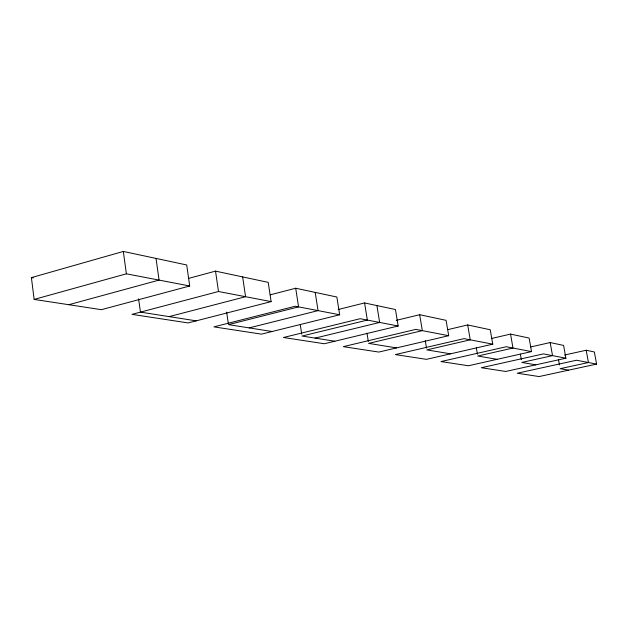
<?xml version="1.0" encoding="UTF-8"?>
<svg xmlns="http://www.w3.org/2000/svg" width="628" height="628" viewBox="0 0 628 628"><rect width="100%" height="100%" fill="white"/><g stroke="black" fill="none" stroke-linecap="round" stroke-linejoin="round"><path stroke-width="0.94" d="M31.4 277.623L123.323 251.443L186.704 264.969L189.711 285.983L101.359 309.683L34.148 299.415L31.4 277.623L33.323 277.953M34.148 299.415L126.377 273.824L189.711 285.983M68.813 304.706L159.065 280.096L156.034 258.422M188.329 278.479L215.522 271.123L268.211 282.365L271.115 301.613L188.125 322.933L131.99 314.361L218.489 291.51L271.115 301.613M169.144 316.614L245.579 296.706L242.636 276.909M270.197 294.846L295.702 288.236L336.851 297.02L339.662 314.769L261.491 334.143L213.905 326.874L295.239 306.236L339.662 314.769M249.143 327.894L318.051 310.617L315.209 292.397M338.147 309.533L364.585 302.939L395.459 309.533L398.168 326.003L324.338 343.744L283.487 337.503L360.166 318.702L398.168 326.003M315.099 338.107L379.642 322.447L376.902 305.569M396.182 320.39L419.677 314.699L446.084 320.335L448.69 335.697L378.786 352.065L343.335 346.648L415.807 329.386L448.69 335.697M447.905 329.614L467.679 324.943L490.248 329.763L492.752 344.16L426.404 359.342L395.35 354.592L464.029 338.641L492.752 344.16M491.52 338.476L510.54 334.096L529.121 338.06L531.524 351.601L468.402 365.755L440.974 361.563L506.215 346.742L531.524 351.601M530.684 346.954L550.175 342.55L563.591 345.416L565.907 358.203L505.728 371.454L481.323 367.725L543.432 353.886L565.907 358.203M564.533 355.032L586.199 350.243L594.371 351.986L596.6 364.099L539.114 376.557L517.26 373.22L576.52 360.236L596.6 364.099M196.242 320.853L140.437 312.124L138.615 298.834M334.834 341.224L302.013 336.043L367.349 320.084L364.585 302.939M272.105 331.513L228.474 324.629L298.575 306.88L295.702 288.236M396.543 347.904L368.636 343.383L422.33 330.642L419.677 314.699M450.512 353.823L426.812 349.89L470.239 339.834L467.679 324.943M497.125 359.318L477.735 356.029L512.99 348.045L510.54 334.096M568.646 370.159L560.145 368.691L588.452 362.529L586.199 350.243M535.794 364.837L521.829 362.442L552.53 355.636L550.175 342.55M558.449 359.31L559.462 364.939M520.361 354.098L521.342 359.663M476.314 347.731L477.421 354.184M425.282 340.682L426.506 348.045M367.003 333.217L368.338 341.538M300.286 324.809L301.73 334.167M226.637 312.116L228.333 323.671M215.522 271.123L218.489 291.51M123.323 251.443L126.377 273.824"/></g></svg>
